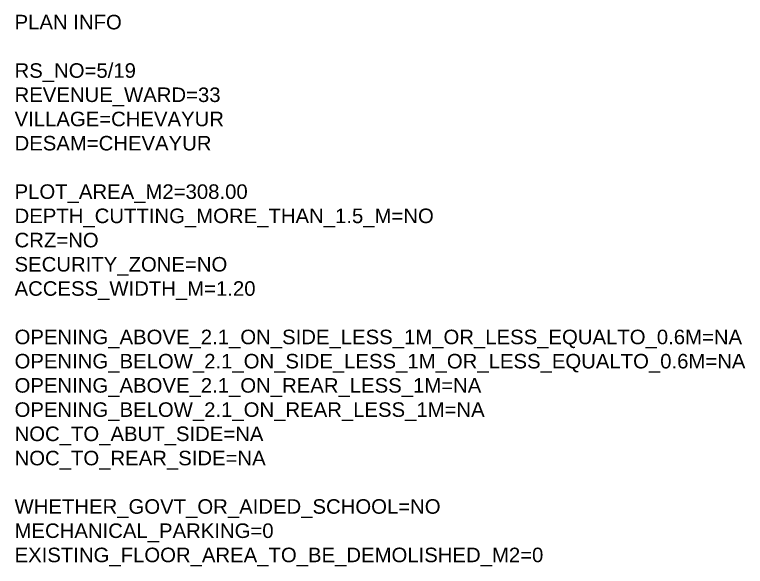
# Model space of a CAD drawing. Header units: metres. Extents: x -55 to 385, y 16 to 159.
# Drawn here: x 196.4 to 384.9, y 16.5 to 158.9 of the extents above; entities that cross this region are included whole.
import ezdxf

# ---------------------------------------------------------------- set-up
doc = ezdxf.new("R2010")
doc.units = ezdxf.units.M
doc.header["$MEASUREMENT"] = 0
doc.layers.add('PLAN_INFO', color=1, linetype='Continuous', plot=False)
doc.styles.get("Standard").update_dxf_attribs({"font": 'ARIAL.TTF'})

msp = doc.modelspace()

# ---------------------------------------------------------------- texts
at = {"layer": 'PLAN_INFO', "insert": (196.39062, 158.85531), "char_height": 3.75, "width": 299.5025823, "attachment_point": 1}
msp.add_mtext('\\A1;PLAN INFO\\P\\PRS_NO=5/19\\PREVENUE_WARD=33\\PVILLAGE=CHEVAYUR\\PDESAM=CHEVAYUR\\P\\PPLOT_AREA_M2=308.00\\PDEPTH_CUTTING_MORE_THAN_1.5_M=NO\\PCRZ=NO\\PSECURITY_ZONE=NO\\PACCESS_WIDTH_M=1.20\\P\\POPENING_ABOVE_2.1_ON_SIDE_LESS_1M_OR_LESS_EQUALTO_0.6M=NA\\POPENING_BELOW_2.1_ON_SIDE_LESS_1M_OR_LESS_EQUALTO_0.6M=NA\\POPENING_ABOVE_2.1_ON_REAR_LESS_1M=NA\\POPENING_BELOW_2.1_ON_REAR_LESS_1M=NA\\PNOC_TO_ABUT_SIDE=NA\\PNOC_TO_REAR_SIDE=NA\\P\\PWHETHER_GOVT_OR_AIDED_SCHOOL=NO\\PMECHANICAL_PARKING=0\\PEXISTING_FLOOR_AREA_TO_BE_DEMOLISHED_M2=0', dxfattribs=at)

doc.saveas('drawing.dxf')
